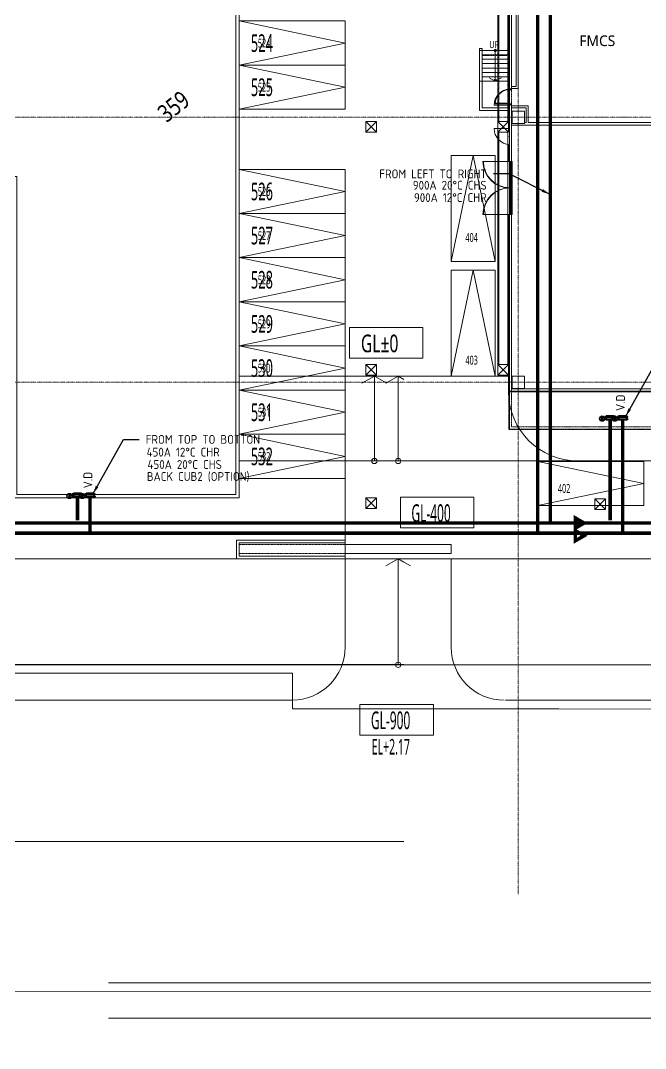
# Model space of a CAD drawing. Extents: x -212173 to 328152, y -560063 to 252500.
# Drawn here: x -31207 to 4176, y -37223 to 20968 of the extents above; entities that cross this region are included whole.
import ezdxf
from ezdxf.enums import TextEntityAlignment as Align

# ---------------------------------------------------------------- set-up
doc = ezdxf.new("R2010")
doc.units = 0
doc.header["$LTSCALE"] = 15
for name, pattern in [('H12PL1$0$CENTERK3', [0.2749, 0.25, -0.0083, 0.0083, -0.0083]), ('H12PL1$0$CENTERK4', [0.3582, 0.3333, -0.0083, 0.0083, -0.0083]), ('H12PL1$0$DOTK0', [0.005, 0.0025, -0.0025]), ('H12PL1$0$DOTK1', [0.01, 0.005, -0.005]), ('H12PL1$0$HIDDEN', [0.4, 0.3, -0.1]), ('H12PL1$0$JJP_三點線', [0.9, 0.3, -0.15, 0, -0.15, 0, -0.15, 0, -0.15]), ('H12PL1$0$JJP_虛線(退縮線、投影線、地下室範圍、非屬本工程、圖面分區)', [0.45, 0.3, -0.15])]:
    doc.linetypes.add(name, pattern=pattern)
for name, color, linetype in [('H12PL1$0$A-STRS', 252, 'Continuous'), ('H12PL1$0$A-TEXT', 252, 'Continuous'), ('H12PL1$0$A-WALL-EX', 252, 'Continuous'), ('H12PL1$0$A-WALL-IN', 252, 'Continuous'), ('H12PL1$0$A-ZONE', 252, 'Continuous'), ('H12PL1$0$Door', 252, 'Continuous'), ('H12PL1$0$L10_14_DOURO', 252, 'Continuous'), ('H12PL1$0$L10_14_HYOKI', 252, 'Continuous'), ('H12PL1$0$L10_14_LEVEL', 252, 'Continuous'), ('H12PL1$0$L10_14_PKG', 252, 'Continuous'), ('H12PL1$0$L10_14_PKG-NN', 252, 'Continuous'), ('H12PL1$0$L10_14_SHIKICHI', 252, 'Continuous'), ('H12PL1$0$L10_14_SIAGE1', 252, 'Continuous'), ('H12PL1$0$L10_14_SIAGE2', 252, 'Continuous'), ('H12PL1$0$L10_14_SIKICHI', 252, 'Continuous'), ('H12PL1$0$L10_14_SITE', 252, 'Continuous'), ('H12PL1$0$L10_14_SUGATA3', 252, 'Continuous'), ('H12PL1$0$L10_14_SUGATA4', 252, 'Continuous'), ('H12PL1$0$L10_14_SUGATAD', 252, 'Continuous'), ('H12PL1$0$L10_14_TATEGU1', 252, 'Continuous'), ('H12PL1$0$L10_14_TATEGU3', 252, 'Continuous'), ('H12PL1$0$S-COL', 252, 'Continuous'), ('H12PL1$0$S-GRID', 252, 'Continuous'), ('H12PL1$0$S-SLAB-SHOW', 252, 'Continuous'), ('H12PL1$0$Window', 252, 'Continuous'), ('H12PL1$0$全區配置圖_26_DOURO', 252, 'Continuous'), ('H12PL1$0$全區配置圖_26_PKG', 252, 'Continuous'), ('H12PL1$0$全區配置圖_26_PKG-NN', 252, 'Continuous'), ('H12PL1$0$全區配置圖_26_SIKICHI', 252, 'Continuous'), ('H12PL1$0$全區配置圖_26_SITE', 252, 'Continuous'), ('H12PL1$0$全區配置圖_26_SUGATA3', 252, 'Continuous'), ('H12PL1$0$全區配置圖_26_TATEYA', 252, 'Continuous'), ('H12PL1$0$全區配置圖_26_地籍圖底圖', 252, 'Continuous'), ('SITE$0$L-ROAD.Newcub', 252, 'Continuous'), ('XFM2P25-200K$0$$0$M-PIPE-TEXT', 3, 'Continuous'), ('XFM2P25-200K$0$$0$M-PIPE-TEXT-ARROR', 91, 'Continuous'), ('XFM2P25-200K$0$M-PIPE-CHWR13', 94, 'Continuous'), ('XFM2P25-200K$0$M-PIPE-CHWS12', 130, 'Continuous'), ('XFM2P25-200K$0$U-PCW-V', 2, 'Continuous')]:
    doc.layers.add(name, color=color, linetype=linetype)
doc.styles.add('H12PL1$0$Standard', font='', dxfattribs={"width": 0.8})
doc.styles.add('XFM2P25-200K$0$$0$aa-txt', font='isocp.shx', dxfattribs={"bigfont": 'chineset.shx'})
doc.styles.get('H12PL1$0$Standard').set_extended_font_data('Microsoft JhengHei')
doc.dimstyles.new('XFM2P25-200K$0$$0$adim-200', dxfattribs={"dimscale": 200, "dimtxt": 0.3, "dimasz": 2.5, "dimexe": 0.1, "dimexo": 0.5, "dimgap": 0.15, "dimtad": 0, "dimdec": 4, "dimzin": 3, "dimdsep": 46, "dimtxsty": 'XFM2P25-200K$0$$0$aa-txt', "dimcen": 2.5, "dimclrd": 256, "dimclre": 256, "dimclrt": 256, "dimadec": 0, "dimazin": 0, "dimtfac": 1, "dimtdec": 4, "dimtmove": 0, "dimatfit": 3, "dimfxl": 1, "dimtolj": 1, "dimtzin": 0, "dimarcsym": 0})

# ---------------------------------------------------------------- blocks, each defined once
blk = doc.blocks.new('XFM2P25-200K$0$BV-16-P')
at = {"layer": 'XFM2P25-200K$0$U-PCW-V'}
for p, q in [((-2.6, 54.1), (6.4, 45)), ((-2.6, 35.3), (6.4, 44.3)), ((-1.9, 54.8), (7, 45.8)), ((-1.9, 34.6), (7, 43.5)), ((3.8, 47.6), (3.8, 41.7)), ((4.8, 48), (17.7, 48)), ((4.8, 41.3), (17.7, 41.3)), ((16.6, 21.6), (6.4, 21.6)), ((21.7, 45.2), (9.1, 45.2)), ((21.7, 44.2), (9.1, 44.2)), ((10, 30.8), (10, 41.3)), ((10, 21.6), (10, 29.8)), ((12.9, 31.7), (12.9, 41.3)), ((12.9, 21.6), (12.9, 30.6)), ((17.7, 45.2), (17.7, 48)), ((17.7, 41.3), (17.7, 44.2)), ((16.6, -21.6), (6.4, -21.6)), ((10.1, -22.8), (10.1, -21.9)), ((12.4, -23.1), (10.5, -23.1)), ((10.8, -22.8), (10.8, -21.9)), ((12.1, -22.8), (12.1, -21.9)), ((12.8, -22.8), (12.8, -21.9))]:
    blk.add_line(p, q, dxfattribs=at)
for points in [[(2.7, -22.9), (0, -22.9), (0, 22.9), (2.7, 22.9)], [(6.4, -29.8), (2.7, -29.8), (2.7, 29.8), (6.4, 29.8), (6.4, -29.8)], [(16.6, -29.8), (20.2, -29.8), (20.2, 29.8), (16.6, 29.8), (16.6, -29.8)], [(20.2, -22.9), (22.9, -22.9), (22.9, 22.9), (20.2, 22.9)]]:
    blk.add_lwpolyline(points, dxfattribs=at)
for radius in [15, 14, 1.4, 0.849]:
    blk.add_circle((7.8, 44.7), radius, dxfattribs=at)
for centre, radius, start, end in [((9.8, -21.9), 0.342, 12.68038, 90), ((10.5, -21.9), 0.342, 12.68038, 167.31962), ((10.5, -22.7), 0.342, 192.68038, 347.31962), ((11.5, -22.6), 0.967, 46.39718, 133.60282), ((11.5, -22.1), 0.967, 226.39718, 313.60282), ((12.4, -21.9), 0.342, 12.68038, 167.31962), ((12.4, -22.7), 0.342, 192.68038, 347.31962), ((13.1, -21.9), 0.342, 90, 167.31962)]:
    blk.add_arc(centre, radius, start, end, dxfattribs=at)
blk = doc.blocks.new('SITE')
at = {"layer": 'SITE$0$L-ROAD.Newcub', "lineweight": 0, "flags": 128}
for points in [[(-32457.5, -33993.9), (182239.3, -34046.4), (270988, -34068.1), (285717.1, -37223.1), (324939.4, -37223.1), (324939.4, -15660.3), (321331.4, -10657.7), (317131.4, 11694.2), (317551.3, 96647.1), (317638.8, 114345.5), (318134.8, 214708.8, -0.0807377), (320044.2, 226100.6, -0.2326707), (328152, 234224.6), (328152, 252500), (-68683.2, 252500)], [(-51308.3, 230871.2, -0.0890899), (-31126.4, 234500), (-11573.3, 234505), (774.5, 234508.1), (256352.1, 234570.6), (267324.9, 234573.3), (272318.1, 234574.6, -0.0649477), (281039.9, 233438.3, -0.2311836), (287102.3, 228049.9, -0.094082), (291096.7, 206819.8), (290662.2, 114377.5), (292597.1, 114368.4), (292569.8, 96924.5), (292600, 3771.7, -0.0779964), (291236.3, -7494.2, -0.2284335), (282895.7, -15849.6, -0.0309655), (263350.9, -18066.2), (-720.4, -18001.7), (-15800, -17998), (-15800, -15985.3), (-40035.2, -15985.2, -0.0725486)]]:
    blk.add_lwpolyline(points, format="xyb", dxfattribs=at)
blk = doc.blocks.new('H12PL1')
at = {"layer": 'H12PL1$0$A-STRS', "lineweight": 0}
for p, q in [((-2200, 18785), (-2200, 17035)), ((-2050, 18785), (-2200, 18785)), ((-2050, 17035), (-2050, 18785)), ((-2050, 18785), (-2050, 17035)), ((-550, 18785), (-2050, 18785)), ((-550, 18785), (-2050, 18785)), ((-2050, 18785), (-2050, 18535)), ((-1300, 18785), (-1300, 18535)), ((-550, 17035), (-550, 18785)), ((-550, 18535), (-550, 18785)), ((-2050, 18535), (-550, 18535)), ((-550, 18535), (-2050, 18535)), ((-2050, 18535), (-2050, 18285)), ((-2050, 18285), (-550, 18285)), ((-550, 18285), (-2050, 18285)), ((-2050, 18285), (-2050, 18035)), ((-1300, 18535), (-1300, 17285)), ((-550, 18285), (-550, 18535)), ((-550, 18035), (-550, 18285)), ((-2050, 18035), (-550, 18035)), ((-550, 18035), (-2050, 18035)), ((-2050, 18035), (-2050, 17785)), ((-2050, 17785), (-550, 17785)), ((-550, 17785), (-2050, 17785)), ((-2050, 17785), (-2050, 17535)), ((-2050, 17535), (-550, 17535)), ((-550, 17535), (-2050, 17535)), ((-2050, 17535), (-2050, 17285)), ((-550, 17785), (-550, 18035)), ((-550, 17535), (-550, 17785)), ((-550, 17285), (-550, 17535)), ((-2200, 17035), (-2050, 17035)), ((-2050, 17285), (-550, 17285)), ((-550, 17285), (-2050, 17285)), ((-2050, 17285), (-2050, 17035)), ((-2050, 17035), (-550, 17035)), ((-2050, 17035), (-550, 17035)), ((-1375, 17135), (-1300, 17035)), ((-1300, 17285), (-1300, 17035)), ((-1300, 17035), (-1225, 17135)), ((-550, 17035), (-550, 17285))]:
    blk.add_line(p, q, dxfattribs=at)
at = {"layer": 'H12PL1$0$A-STRS', "linetype": 'H12PL1$0$JJP_虛線(退縮線、投影線、地下室範圍、非屬本工程、圖面分區)', "lineweight": 0}
blk.add_line((-2050, 18495.61), (-550, 18495.61), dxfattribs=at)
at = {"layer": 'H12PL1$0$A-STRS', "lineweight": 0, "flags": 128}
blk.add_lwpolyline([(-1325, 18785, 1), (-1275, 18785, 1)], format="xyb", close=True, dxfattribs=at)
at = {"layer": 'H12PL1$0$A-WALL-EX', "linetype": 'H12PL1$0$JJP_虛線(退縮線、投影線、地下室範圍、非屬本工程、圖面分區)', "lineweight": 0}
for p, q in [((-500, 82879.97), (-500, -2529.97)), ((-500, -2529.97), (-500, -2649.97)), ((-500, -2649.97), (-380, -2649.97)), ((-380, -2649.97), (17500, -2649.97))]:
    blk.add_line(p, q, dxfattribs=at)
at = {"layer": 'H12PL1$0$A-WALL-EX', "lineweight": 0}
for p, q in [((-500, 16610), (-380, 16610)), ((-500, 15710), (-380, 15710)), ((-500, 12500), (-500, 9500)), ((-380, 9500), (-380, 12500))]:
    blk.add_line(p, q, dxfattribs=at)
at = {"layer": 'H12PL1$0$A-WALL-EX', "linetype": 'H12PL1$0$JJP_虛線(退縮線、投影線、地下室範圍、非屬本工程、圖面分區)', "lineweight": 0, "flags": 128}
for points in [[(-500.03, 83000), (-500.03, -2650)], [(-380, -2529.97), (-380, 82879.97)], [(-530, -500), (-380, -500)], [(-530, -500), (-530, -2530)], [(-500, -500), (-380, -500)], [(-500, -500), (-500, -2650)], [(-380, -2530), (-380, -500)], [(-380, -2530), (-380, -500)], [(-530, -2680), (-530, -2530)], [(-530, -2680), (17500, -2680)], [(-500.03, -2650), (-500, -2650)], [(-500, -2650), (17500, -2650)], [(-500, -2650), (-380, -2650)], [(17500, -2529.97), (-380, -2529.97)], [(17500, -2530), (-380, -2530)], [(17500, -2530), (-380, -2530)], [(-380, -2650), (17500, -2650)]]:
    blk.add_lwpolyline(points, dxfattribs=at)
at = {"layer": 'H12PL1$0$A-WALL-EX', "lineweight": 0, "flags": 128}
for points in [[(-500, 30550), (-500, 16610)], [(-380, 16610), (-380, 30550)], [(-500, 15710), (-500, 12500)], [(-380, 12500), (-380, 15710)], [(-500, 9500), (-500, -500)], [(-380, -380), (-380, 9500)], [(-500, -500), (-380, -500)], [(12500, -380), (-380, -380)], [(-380, -500), (12500, -500)]]:
    blk.add_lwpolyline(points, dxfattribs=at)
at = {"layer": 'H12PL1$0$A-WALL-IN', "lineweight": 0, "flags": 128}
for points in [[(-125, 23961.5), (-125, 16737.5)], [(0, 16624.5), (0, 24074.5)], [(-125, 16737.5), (-380, 16737.5)], [(-380, 16624.5), (-380, 16737.5)], [(-380, 16624.5), (-125, 16624.5)], [(0, 16624.5), (-125, 16624.5)], [(437.5, 15645), (-380, 15645)], [(-380, 15532), (-380, 15645)], [(-380, 15532), (437.5, 15532)], [(550.5, 15645), (437.5, 15645)], [(437.5, 15532), (437.5, 14700)], [(550.5, 14700), (550.5, 15645)], [(-350, 14700), (-380.5, 14700)], [(-380.5, 14700), (-380.5, 14550)], [(-380.5, 14550), (16600, 14550)], [(437.5, 14700), (350, 14700)], [(8650, 14700), (550.5, 14700)]]:
    blk.add_lwpolyline(points, dxfattribs=at)
at = {"layer": 'H12PL1$0$Door', "lineweight": 0}
for p, q in [((-500, 16610), (-500, 16560)), ((-380, 16610), (-500, 16610)), ((-500, 16560), (-380, 16560)), ((-380, 16560), (-380, 16610)), ((-1300, 15760), (-1300, 15790)), ((-1300, 15790), (-500, 15790)), ((-500, 15760), (-1300, 15760)), ((-500, 15790), (-500, 15760)), ((-500, 15760), (-500, 15710)), ((-380, 15760), (-500, 15760)), ((-380, 15710), (-380, 15760)), ((-500, 15710), (-380, 15710)), ((-500, 12500), (-2000, 12500)), ((-500, 12500), (-385, 12500)), ((-500, 12500), (-385, 12500)), ((-385, 12500), (-380, 12500)), ((-500, 9500), (-2000, 9500)), ((-500, 9500), (-385, 9500)), ((-500, 9500), (-385, 9500)), ((-385, 9500), (-380, 9500))]:
    blk.add_line(p, q, dxfattribs=at)
for centre, radius, start, end in [((-500, 15760), 800, 90, 180), ((-500, 12500), 1500, 180, 270), ((-500, 9500), 1500, 90, 180)]:
    blk.add_arc(centre, radius, start, end, dxfattribs=at)
at = {"layer": 'H12PL1$0$L10_14_DOURO', "lineweight": 0}
for p, q in [((-12800.73, -17998.7), (-23200, -17996.16)), ((263350.86, -18066.2), (-720.36, -18001.66)), ((10639.33, -34004.43), (-23200, -33996.16))]:
    blk.add_line(p, q, dxfattribs=at)
for centre, start, end in [((-12800, -14998.7), 269.9859957, 0), ((-800, -15002.71), 180, 270)]:
    blk.add_arc(centre, 3000, start, end, dxfattribs=at)
at = {"layer": 'H12PL1$0$L10_14_HYOKI', "lineweight": 0, "flags": 128}
blk.add_lwpolyline([(-1300, 18785), (-1300, 17035), (-950, 17235), (-1300, 17035), (-1650, 17235)], dxfattribs=at)
at = {"layer": 'H12PL1$0$L10_14_HYOKI', "lineweight": 0}
blk.add_circle((-1300, 18785), 75, dxfattribs=at)
at = {"layer": 'H12PL1$0$L10_14_LEVEL', "lineweight": 0, "flags": 128}
for points in [[(-9559.58, 3099.56), (-5397.41, 3099.56), (-5397.41, 1363.78), (-9559.58, 1363.78)], [(-6674.71, -6507.17), (-2512.53, -6507.17), (-2512.53, -8242.94), (-6674.71, -8242.94)], [(-8964.89, -18238.17), (-4802.72, -18238.17), (-4802.72, -19973.94), (-8964.89, -19973.94)]]:
    blk.add_lwpolyline(points, close=True, dxfattribs=at)
at = {"layer": 'H12PL1$0$L10_14_PKG', "lineweight": 0, "flags": 128}
for points in [[(-15800, 17950.01), (-9800, 19200.01), (-15800, 20450.01)], [(-15800, 15450.01), (-9800, 16700.01), (-15800, 17950.01)], [(-1300, 6840), (-2550, 12840), (-3800, 6840)], [(-15800, 9550), (-9800, 10800), (-15800, 12050)], [(-15800, 7050), (-9800, 8300), (-15800, 9550)], [(-15800, 4550), (-9800, 5800), (-15800, 7050)], [(-1300, 340), (-2550, 6340), (-3800, 340)], [(-15800, 2050), (-9800, 3300), (-15800, 4550)], [(-15800, -450), (-9800, 800), (-15800, 2050)], [(-15800, -2950), (-9800, -1700), (-15800, -450)], [(-15800, -5450), (-9800, -4200), (-15800, -2950)], [(1112.5, -6985), (7112.5, -5735), (1112.5, -4485)]]:
    blk.add_lwpolyline(points, dxfattribs=at)
for points in [[(-15800, 17950.01), (-9800, 17950.01), (-9800, 20450.01), (-15800, 20450.01)], [(-15800, 15450.01), (-9800, 15450.01), (-9800, 17950.01), (-15800, 17950.01)], [(-1300, 6840), (-1300, 12840), (-3800, 12840), (-3800, 6840)], [(-15800, 9550), (-9800, 9550), (-9800, 12050), (-15800, 12050)], [(-15800, 7050), (-9800, 7050), (-9800, 9550), (-15800, 9550)], [(-15800, 4550), (-9800, 4550), (-9800, 7050), (-15800, 7050)], [(-1300, 340), (-1300, 6340), (-3800, 6340), (-3800, 340)], [(-15800, 2050), (-9800, 2050), (-9800, 4550), (-15800, 4550)], [(-15800, -450), (-9800, -450), (-9800, 2050), (-15800, 2050)], [(-15800, -2950), (-9800, -2950), (-9800, -450), (-15800, -450)], [(-15800, -5450), (-9800, -5450), (-9800, -2950), (-15800, -2950)], [(1112.5, -6985), (7112.5, -6985), (7112.5, -4485), (1112.5, -4485)]]:
    blk.add_lwpolyline(points, close=True, dxfattribs=at)
at = {"layer": 'H12PL1$0$L10_14_SIAGE1', "lineweight": 0, "flags": 128}
blk.add_lwpolyline([(-450.4, -501.7), (-501.2, -501.7), (-501.2, -450.9)], dxfattribs=at)
at = {"layer": 'H12PL1$0$L10_14_SIAGE2', "lineweight": 0, "flags": 128}
for points in [[(-500, 20436), (-500, 20460.8)], [(-500, 20386.4), (-500, 20411.2)], [(-500, 20336.8), (-500, 20361.6)], [(-500, 20287.2), (-500, 20312)], [(-500, 20237.6), (-500, 20262.4)], [(-500, 20188), (-500, 20212.8)], [(-500, 20138.4), (-500, 20163.2)], [(-500, 20088.8), (-500, 20113.6)], [(-500, 20039.2), (-500, 20064)], [(-500, 19989.6), (-500, 20014.4)], [(-500, 19940), (-500, 19964.8)], [(-500, 19890.4), (-500, 19915.2)], [(-500, 19840.8), (-500, 19865.6)], [(-500, 19791.2), (-500, 19816)], [(-500, 19741.6), (-500, 19766.4)], [(-500, 19692), (-500, 19716.8)], [(-500, 19642.4), (-500, 19667.2)], [(-500, 19592.8), (-500, 19617.6)], [(-500, 19543.2), (-500, 19568)], [(-500, 19493.6), (-500, 19518.4)], [(-500, 19444), (-500, 19468.8)], [(-500, 19394.4), (-500, 19419.2)], [(-500, 19344.8), (-500, 19369.6)], [(-500, 19295.2), (-500, 19320)], [(-500, 19245.6), (-500, 19270.4)], [(-500, 19196), (-500, 19220.8)], [(-500, 19146.4), (-500, 19171.2)], [(-500, 19096.8), (-500, 19121.6)], [(-500, 19047.2), (-500, 19072)], [(-500, 18997.6), (-500, 19022.4)], [(-500, 18948), (-500, 18972.8)], [(-500, 18898.4), (-500, 18923.2)], [(-500, 18848.8), (-500, 18873.6)], [(-500, 18799.2), (-500, 18824)], [(-500, 18749.6), (-500, 18774.4)], [(-500, 18700), (-500, 18724.8)], [(-500, 18650.4), (-500, 18675.2)], [(-500, 18600.8), (-500, 18625.6)], [(-500, 18551.2), (-500, 18576)], [(-500, 18501.6), (-500, 18526.4)], [(-500, 18452), (-500, 18476.8)], [(-500, 18402.4), (-500, 18427.2)], [(-500, 18352.8), (-500, 18377.6)], [(-500, 18303.2), (-500, 18328)], [(-500, 18253.6), (-500, 18278.4)], [(-500, 18204), (-500, 18228.8)], [(-500, 18154.4), (-500, 18179.2)], [(-500, 18104.8), (-500, 18129.6)], [(-500, 18055.2), (-500, 18080)], [(-500, 18005.6), (-500, 18030.4)], [(-500, 17956), (-500, 17980.8)], [(-500, 17906.4), (-500, 17931.2)], [(-500, 17856.8), (-500, 17881.6)], [(-500, 17807.2), (-500, 17832)], [(-500, 17757.6), (-500, 17782.4)], [(-500, 17708), (-500, 17732.8)], [(-500, 17658.4), (-500, 17683.2)], [(-500, 17608.8), (-500, 17633.6)], [(-500, 17559.2), (-500, 17584)], [(-500, 17509.6), (-500, 17534.4)], [(-500, 17460), (-500, 17484.8)], [(-500, 17410.4), (-500, 17435.2)], [(-500, 17360.8), (-500, 17385.6)], [(-500, 17311.2), (-500, 17336)], [(-500, 17261.6), (-500, 17286.4)], [(-500, 17212), (-500, 17236.8)], [(-500, 17162.4), (-500, 17187.2)], [(-500, 17112.8), (-500, 17137.6)], [(-500, 17063.2), (-500, 17088)], [(-500, 17013.6), (-500, 17038.4)], [(-500, 16964), (-500, 16988.8)], [(-500, 16914.4), (-500, 16939.2)], [(-500, 16864.8), (-500, 16889.6)], [(-500, 16815.2), (-500, 16840)], [(-500, 16765.6), (-500, 16790.4)], [(-500, 16716), (-500, 16740.8)], [(-500, 16666.4), (-500, 16691.2)], [(-500, 15575.2), (-500, 15600)], [(-500, 15525.6), (-500, 15550.4)], [(-500, 15476), (-500, 15500.8)], [(-500, 15426.4), (-500, 15451.2)], [(-500, 15376.8), (-500, 15401.6)], [(-500, 15327.2), (-500, 15352)], [(-500, 15277.6), (-500, 15302.4)], [(-500, 15228), (-500, 15252.8)], [(-500, 15178.4), (-500, 15203.2)], [(-500, 15128.8), (-500, 15153.6)], [(-500, 15079.2), (-500, 15104)], [(-500, 15029.6), (-500, 15054.4)], [(-500, 14980), (-500, 15004.8)], [(-500, 14930.4), (-500, 14955.2)], [(-500, 14880.8), (-500, 14905.6)], [(-500, 14831.2), (-500, 14856)], [(-500, 14781.6), (-500, 14806.4)], [(-500, 14732), (-500, 14756.8)], [(-500, 14682.4), (-500, 14707.2)], [(-500, 14632.8), (-500, 14657.6)], [(-500, 14583.2), (-500, 14608)], [(-500, 14533.6), (-500, 14558.4)], [(-500, 14484), (-500, 14508.8)], [(-500, 14434.4), (-500, 14459.2)], [(-500, 13343.2), (-500, 13368)], [(-500, 13293.6), (-500, 13318.4)], [(-500, 13244), (-500, 13268.8)], [(-500, 13194.4), (-500, 13219.2)], [(-500, 13144.8), (-500, 13169.6)], [(-500, 13095.2), (-500, 13120)], [(-500, 13045.6), (-500, 13070.4)], [(-500, 12996), (-500, 13020.8)], [(-500, 12946.4), (-500, 12971.2)], [(-500, 12896.8), (-500, 12921.6)], [(-500, 12847.2), (-500, 12872)], [(-500, 12797.6), (-500, 12822.4)], [(-500, 12748), (-500, 12772.8)], [(-500, 12698.4), (-500, 12723.2)], [(-500, 12648.8), (-500, 12673.6)], [(-500, 12599.2), (-500, 12624)], [(-500, 12549.6), (-500, 12574.4)], [(-500, 9395.4), (-500, 9420.2)], [(-500, 9345.8), (-500, 9370.6)], [(-500, 9296.2), (-500, 9321)], [(-500, 9246.6), (-500, 9271.4)], [(-500, 9197), (-500, 9221.8)], [(-500, 9147.4), (-500, 9172.2)], [(-500, 9097.8), (-500, 9122.6)], [(-500, 9048.2), (-500, 9073)], [(-500, 8998.6), (-500, 9023.4)], [(-500, 8949), (-500, 8973.8)], [(-500, 8899.4), (-500, 8924.2)], [(-500, 8849.8), (-500, 8874.6)], [(-500, 8800.2), (-500, 8825)], [(-500, 8750.6), (-500, 8775.4)], [(-500, 8701), (-500, 8725.8)], [(-500, 8651.4), (-500, 8676.2)], [(-500, 8601.8), (-500, 8626.6)], [(-500, 8552.2), (-500, 8577)], [(-500, 8502.6), (-500, 8527.4)], [(-500, 8453), (-500, 8477.8)], [(-500, 8403.4), (-500, 8428.2)], [(-500, 8353.8), (-500, 8378.6)], [(-500, 8304.2), (-500, 8329)], [(-500, 8254.6), (-500, 8279.4)], [(-500, 8205), (-500, 8229.8)], [(-500, 8155.4), (-500, 8180.2)], [(-500, 8105.8), (-500, 8130.6)], [(-500, 8056.2), (-500, 8081)], [(-500, 8006.6), (-500, 8031.4)], [(-500, 7957), (-500, 7981.8)], [(-500, 7907.4), (-500, 7932.2)], [(-500, 7857.8), (-500, 7882.6)], [(-500, 7808.2), (-500, 7833)], [(-500, 7758.6), (-500, 7783.4)], [(-500, 7709), (-500, 7733.8)], [(-500, 7659.4), (-500, 7684.2)], [(-500, 7609.8), (-500, 7634.6)], [(-500, 7560.2), (-500, 7585)], [(-500, 7510.6), (-500, 7535.4)], [(-500, 7461), (-500, 7485.8)], [(-500, 7411.4), (-500, 7436.2)], [(-500, 7361.8), (-500, 7386.6)], [(-500, 7312.2), (-500, 7337)], [(-500, 7262.6), (-500, 7287.4)], [(-500, 7213), (-500, 7237.8)], [(-500, 7163.4), (-500, 7188.2)], [(-500, 7113.8), (-500, 7138.6)], [(-500, 7064.2), (-500, 7089)], [(-500, 7014.6), (-500, 7039.4)], [(-500, 6965), (-500, 6989.8)], [(-500, 6915.4), (-500, 6940.2)], [(-500, 6865.8), (-500, 6890.6)], [(-500, 6816.2), (-500, 6841)], [(-500, 6766.6), (-500, 6791.4)], [(-500, 6717), (-500, 6741.8)], [(-500, 6667.4), (-500, 6692.2)], [(-500, 6617.8), (-500, 6642.6)], [(-500, 6568.2), (-500, 6593)], [(-500, 6518.6), (-500, 6543.4)], [(-500, 6469), (-500, 6493.8)], [(-500, 6419.4), (-500, 6444.2)], [(-500, 6369.8), (-500, 6394.6)], [(-500, 6320.2), (-500, 6345)], [(-500, 6270.6), (-500, 6295.4)], [(-500, 6221), (-500, 6245.8)], [(-500, 6171.4), (-500, 6196.2)], [(-500, 6121.8), (-500, 6146.6)], [(-500, 6072.2), (-500, 6097)], [(-500, 6022.6), (-500, 6047.4)], [(-500, 5973), (-500, 5997.8)], [(-500, 5923.4), (-500, 5948.2)], [(-500, 5873.8), (-500, 5898.6)], [(-500, 5824.2), (-500, 5849)], [(-500, 5774.6), (-500, 5799.4)], [(-500, 5725), (-500, 5749.8)], [(-500, 5675.4), (-500, 5700.2)], [(-500, 5625.8), (-500, 5650.6)], [(-500, 5576.2), (-500, 5601)], [(-500, 5526.6), (-500, 5551.4)], [(-500, 5477), (-500, 5501.8)], [(-500, 5427.4), (-500, 5452.2)], [(-500, 5377.8), (-500, 5402.6)], [(-500, 5328.2), (-500, 5353)], [(-500, 5278.6), (-500, 5303.4)], [(-500, 5229), (-500, 5253.8)], [(-500, 5179.4), (-500, 5204.2)], [(-500, 5129.8), (-500, 5154.6)], [(-500, 5080.2), (-500, 5105)], [(-500, 5030.6), (-500, 5055.4)], [(-500, 4981), (-500, 5005.8)], [(-500, 4931.4), (-500, 4956.2)], [(-500, 4881.8), (-500, 4906.6)], [(-500, 4832.2), (-500, 4857)], [(-500, 4782.6), (-500, 4807.4)], [(-500, 4733), (-500, 4757.8)], [(-500, 4683.4), (-500, 4708.2)], [(-500, 4633.8), (-500, 4658.6)], [(-500, 4584.2), (-500, 4609)], [(-500, 4534.6), (-500, 4559.4)], [(-500, 4485), (-500, 4509.8)], [(-500, 4435.4), (-500, 4460.2)], [(-500, 4385.8), (-500, 4410.6)], [(-500, 4336.2), (-500, 4361)], [(-500, 4286.6), (-500, 4311.4)], [(-500, 4237), (-500, 4261.8)], [(-500, 4187.4), (-500, 4212.2)], [(-500, 4137.8), (-500, 4162.6)], [(-500, 4088.2), (-500, 4113)], [(-500, 4038.6), (-500, 4063.4)], [(-500, 3989), (-500, 4013.8)], [(-500, 3939.4), (-500, 3964.2)], [(-500, 3889.8), (-500, 3914.6)], [(-500, 3840.2), (-500, 3865)], [(-500, 3790.6), (-500, 3815.4)], [(-500, 3741), (-500, 3765.8)], [(-500, 3691.4), (-500, 3716.2)], [(-500, 3641.8), (-500, 3666.6)], [(-500, 3592.2), (-500, 3617)], [(-500, 3542.6), (-500, 3567.4)], [(-500, 3493), (-500, 3517.8)], [(-500, 3443.4), (-500, 3468.2)], [(-500, 3393.8), (-500, 3418.6)], [(-500, 3344.2), (-500, 3369)], [(-500, 3294.6), (-500, 3319.4)], [(-500, 3245), (-500, 3269.8)], [(-500, 3195.4), (-500, 3220.2)], [(-500, 3145.8), (-500, 3170.6)], [(-500, 3096.2), (-500, 3121)], [(-500, 3046.6), (-500, 3071.4)], [(-500, 2997), (-500, 3021.8)], [(-500, 2947.4), (-500, 2972.2)], [(-500, 2897.8), (-500, 2922.6)], [(-500, 2848.2), (-500, 2873)], [(-500, 2798.6), (-500, 2823.4)], [(-500, 2749), (-500, 2773.8)], [(-500, 2699.4), (-500, 2724.2)], [(-500, 2649.8), (-500, 2674.6)], [(-500, 2600.2), (-500, 2625)], [(-500, 2550.6), (-500, 2575.4)], [(-500, 2501), (-500, 2525.8)], [(-500, 2451.4), (-500, 2476.2)], [(-500, 2401.8), (-500, 2426.6)], [(-500, 2352.2), (-500, 2377)], [(-500, 2302.6), (-500, 2327.4)], [(-500, 2253), (-500, 2277.8)], [(-500, 2203.4), (-500, 2228.2)], [(-500, 2153.8), (-500, 2178.6)], [(-500, 2104.2), (-500, 2129)], [(-500, 2054.6), (-500, 2079.4)], [(-500, 2005), (-500, 2029.8)], [(-500, 1955.4), (-500, 1980.2)], [(-500, 1905.8), (-500, 1930.6)], [(-500, 1856.2), (-500, 1881)], [(-500, 1806.6), (-500, 1831.4)], [(-500, 1757), (-500, 1781.8)], [(-500, 1707.4), (-500, 1732.2)], [(-500, 1657.8), (-500, 1682.6)], [(-500, 1608.2), (-500, 1633)], [(-500, 1558.6), (-500, 1583.4)], [(-500, 1509), (-500, 1533.8)], [(-500, 1459.4), (-500, 1484.2)], [(-500, 1409.8), (-500, 1434.6)], [(-500, 1360.2), (-500, 1385)], [(-500, 1310.6), (-500, 1335.4)], [(-500, 1261), (-500, 1285.8)], [(-500, 1211.4), (-500, 1236.2)], [(-500, 1161.8), (-500, 1186.6)], [(-500, 1112.2), (-500, 1137)], [(-500, 1062.6), (-500, 1087.4)], [(-500, 1013), (-500, 1037.8)], [(-500, 963.4), (-500, 988.2)], [(-500, 913.8), (-500, 938.6)], [(-500, 864.2), (-500, 889)], [(-500, 814.6), (-500, 839.4)], [(-500, 765), (-500, 789.8)], [(-500, 715.4), (-500, 740.2)], [(-500, 665.8), (-500, 690.6)], [(-500, 616.2), (-500, 641)], [(-500, 566.6), (-500, 591.4)], [(-500, 517), (-500, 541.8)], [(-500, 467.4), (-500, 492.2)], [(-500, 417.8), (-500, 442.6)], [(-500, 368.2), (-500, 393)], [(-500, 318.6), (-500, 343.4)], [(-500, 269), (-500, 293.8)], [(-500, 219.4), (-500, 244.2)], [(-500, 169.8), (-500, 194.6)], [(-500, 120.2), (-500, 145)], [(-500, 70.6), (-500, 95.4)], [(-500, 21), (-500, 45.8)], [(-500, -28.6), (-500, -3.8)], [(-500, -78.2), (-500, -53.4)], [(-500, -127.8), (-500, -103)], [(-500, -177.4), (-500, -152.6)], [(-500, -227), (-500, -202.2)], [(-500, -276.6), (-500, -251.8)], [(-500, -326.2), (-500, -301.4)], [(-500, -375.8), (-500, -351)], [(-500, -425.4), (-500, -400.6)], [(-500, -475), (-500, -450.2)], [(-450.4, -500), (-475.2, -500)], [(-400.8, -500), (-425.6, -500)], [(-351.2, -500), (-376, -500)], [(-301.6, -500), (-326.4, -500)], [(-252, -500), (-276.8, -500)], [(-202.4, -500), (-227.2, -500)], [(-152.8, -500), (-177.6, -500)], [(-103.2, -500), (-128, -500)], [(-53.6, -500), (-78.4, -500)], [(-4, -500), (-28.8, -500)], [(45.6, -500), (20.8, -500)], [(95.2, -500), (70.4, -500)], [(144.8, -500), (120, -500)], [(194.4, -500), (169.6, -500)], [(244, -500), (219.2, -500)], [(293.6, -500), (268.8, -500)], [(343.2, -500), (318.4, -500)], [(392.8, -500), (368, -500)], [(442.4, -500), (417.6, -500)], [(492, -500), (467.2, -500)], [(541.6, -500), (516.8, -500)], [(591.2, -500), (566.4, -500)], [(640.8, -500), (616, -500)], [(690.4, -500), (665.6, -500)], [(740, -500), (715.2, -500)], [(789.6, -500), (764.8, -500)], [(839.2, -500), (814.4, -500)], [(888.8, -500), (864, -500)], [(938.4, -500), (913.6, -500)], [(988, -500), (963.2, -500)], [(1037.6, -500), (1012.8, -500)], [(1087.2, -500), (1062.4, -500)], [(1136.8, -500), (1112, -500)], [(1186.4, -500), (1161.6, -500)], [(1236, -500), (1211.2, -500)], [(1285.6, -500), (1260.8, -500)], [(1335.2, -500), (1310.4, -500)], [(1384.8, -500), (1360, -500)], [(1434.4, -500), (1409.6, -500)], [(1484, -500), (1459.2, -500)], [(1533.6, -500), (1508.8, -500)], [(1583.2, -500), (1558.4, -500)], [(1632.8, -500), (1608, -500)], [(1682.4, -500), (1657.6, -500)], [(1732, -500), (1707.2, -500)], [(1781.6, -500), (1756.8, -500)], [(1831.2, -500), (1806.4, -500)], [(1880.8, -500), (1856, -500)], [(1930.4, -500), (1905.6, -500)], [(1980, -500), (1955.2, -500)], [(2029.6, -500), (2004.8, -500)], [(2079.2, -500), (2054.4, -500)], [(2128.8, -500), (2104, -500)], [(2178.4, -500), (2153.6, -500)], [(2228, -500), (2203.2, -500)], [(2277.6, -500), (2252.8, -500)], [(2327.2, -500), (2302.4, -500)], [(2376.8, -500), (2352, -500)], [(2426.4, -500), (2401.6, -500)], [(2476, -500), (2451.2, -500)], [(2525.6, -500), (2500.8, -500)], [(2575.2, -500), (2550.4, -500)], [(2624.8, -500), (2600, -500)], [(2674.4, -500), (2649.6, -500)], [(2724, -500), (2699.2, -500)], [(2773.6, -500), (2748.8, -500)], [(2823.2, -500), (2798.4, -500)], [(2872.8, -500), (2848, -500)], [(2922.4, -500), (2897.6, -500)], [(2972, -500), (2947.2, -500)], [(3021.6, -500), (2996.8, -500)], [(3071.2, -500), (3046.4, -500)], [(3120.8, -500), (3096, -500)], [(3170.4, -500), (3145.6, -500)], [(3220, -500), (3195.2, -500)], [(3269.6, -500), (3244.8, -500)], [(3319.2, -500), (3294.4, -500)], [(3368.8, -500), (3344, -500)], [(3418.4, -500), (3393.6, -500)], [(3468, -500), (3443.2, -500)], [(3517.6, -500), (3492.8, -500)], [(3567.2, -500), (3542.4, -500)], [(3616.8, -500), (3592, -500)], [(3666.4, -500), (3641.6, -500)], [(3716, -500), (3691.2, -500)], [(3765.6, -500), (3740.8, -500)], [(3815.2, -500), (3790.4, -500)], [(3864.8, -500), (3840, -500)], [(3914.4, -500), (3889.6, -500)], [(3964, -500), (3939.2, -500)], [(4013.6, -500), (3988.8, -500)], [(4063.2, -500), (4038.4, -500)], [(4112.8, -500), (4088, -500)], [(4162.4, -500), (4137.6, -500)], [(4212, -500), (4187.2, -500)], [(4261.6, -500), (4236.8, -500)], [(4311.2, -500), (4286.4, -500)], [(4360.8, -500), (4336, -500)], [(4410.4, -500), (4385.6, -500)], [(4460, -500), (4435.2, -500)], [(4509.6, -500), (4484.8, -500)], [(4559.2, -500), (4534.4, -500)], [(4608.8, -500), (4584, -500)], [(4658.4, -500), (4633.6, -500)], [(4708, -500), (4683.2, -500)], [(4757.6, -500), (4732.8, -500)], [(4807.2, -500), (4782.4, -500)], [(4856.8, -500), (4832, -500)], [(4906.4, -500), (4881.6, -500)], [(4956, -500), (4931.2, -500)], [(5005.6, -500), (4980.8, -500)], [(5055.2, -500), (5030.4, -500)], [(5104.8, -500), (5080, -500)], [(5154.4, -500), (5129.6, -500)], [(5204, -500), (5179.2, -500)], [(5253.6, -500), (5228.8, -500)], [(5303.2, -500), (5278.4, -500)], [(5352.8, -500), (5328, -500)], [(5402.4, -500), (5377.6, -500)], [(5452, -500), (5427.2, -500)], [(5501.6, -500), (5476.8, -500)], [(5551.2, -500), (5526.4, -500)], [(5600.8, -500), (5576, -500)], [(5650.4, -500), (5625.6, -500)], [(5700, -500), (5675.2, -500)], [(5749.6, -500), (5724.8, -500)], [(5799.2, -500), (5774.4, -500)], [(5848.8, -500), (5824, -500)], [(5898.4, -500), (5873.6, -500)], [(5948, -500), (5923.2, -500)], [(5997.6, -500), (5972.8, -500)], [(6047.2, -500), (6022.4, -500)], [(6096.8, -500), (6072, -500)], [(6146.4, -500), (6121.6, -500)], [(6196, -500), (6171.2, -500)], [(6245.6, -500), (6220.8, -500)], [(6295.2, -500), (6270.4, -500)], [(6344.8, -500), (6320, -500)], [(6394.4, -500), (6369.6, -500)], [(6444, -500), (6419.2, -500)], [(6493.6, -500), (6468.8, -500)], [(6543.2, -500), (6518.4, -500)], [(6592.8, -500), (6568, -500)], [(6642.4, -500), (6617.6, -500)], [(6692, -500), (6667.2, -500)], [(6741.6, -500), (6716.8, -500)], [(6791.2, -500), (6766.4, -500)], [(6840.8, -500), (6816, -500)], [(6890.4, -500), (6865.6, -500)], [(6940, -500), (6915.2, -500)], [(6989.6, -500), (6964.8, -500)], [(7039.2, -500), (7014.4, -500)], [(7088.8, -500), (7064, -500)], [(7138.4, -500), (7113.6, -500)], [(7188, -500), (7163.2, -500)]]:
    blk.add_lwpolyline(points, dxfattribs=at)
at = {"layer": 'H12PL1$0$L10_14_SIKICHI', "linetype": 'H12PL1$0$CENTERK4', "lineweight": 0}
for p, q in [((263352.82, -10066.2), (-23200, -9996.16)), ((263351.35, -16066.2), (-23200, -15996.16)), ((263351.35, -16066.2), (-14000, -15998.41)), ((10638.84, -36004.43), (-23200, -35996.16))]:
    blk.add_line(p, q, dxfattribs=at)
at = {"layer": 'H12PL1$0$L10_14_SITE', "lineweight": 0}
for p, q in [((-9800, 340), (-9800, 2050)), ((-15800, 340), (-500, 340)), ((-15800, -4460), (-500, -4460)), ((-9800, -14998.7), (-9800, -4460)), ((-500, -4460), (19198.58, -4460)), ((-15950, -8944.44), (-15950, -9999.44)), ((-15950, -8944.44), (-15950, -9999.44)), ((-9800, -8944.44), (-15950, -8944.44)), ((-15800, -9094.44), (-15800, -9849.44)), ((-9800, -9094.44), (-15800, -9094.44)), ((-9800, -9094.44), (-10764.94, -9094.44)), ((-9801.57, -9694.44), (-9801.57, -9194.44)), ((-9800, -8944.44), (-9800, -9094.44)), ((-9800, -9849.44), (-15800, -9849.44)), ((-9800, -9999.44), (-9800, -9849.44)), ((-9800, -9999.44), (-15950, -9999.44)), ((-3800, -10001.98), (-3800, -15002.71)), ((-3800, -10001.98), (-3800, -15002.71))]:
    blk.add_line(p, q, dxfattribs=at)
at = {"layer": 'H12PL1$0$L10_14_SITE', "linetype": 'H12PL1$0$DOTK1', "lineweight": 0}
for p, q in [((-9801.57, -9194.44), (-15800, -9194.44)), ((-9801.57, -9694.44), (-15800, -9694.44))]:
    blk.add_line(p, q, dxfattribs=at)
at = {"layer": 'H12PL1$0$L10_14_SITE', "lineweight": 0, "flags": 128}
for points in [[(-8150, -4460), (-8150, 340), (-7450, -60), (-8150, 340), (-8850, -60)], [(-6800.43, -16000.15), (-6800.04, -10000.15), (-6100.04, -10400.15), (-6800.04, -10000.15), (-7500.04, -10400.15)]]:
    blk.add_lwpolyline(points, dxfattribs=at)
blk.add_lwpolyline([(-3800, -9694.44), (-9801.57, -9694.44), (-9801.57, -9194.44), (-3800, -9194.44)], close=True, dxfattribs=at)
at = {"layer": 'H12PL1$0$L10_14_SITE', "lineweight": 0}
for centre in [(-8150, -4460), (-6800.43, -16000.15)]:
    blk.add_circle(centre, 150, dxfattribs=at)
blk.add_arc((3360, -550), 3910, 180, 270, dxfattribs=at)
at = {"layer": 'H12PL1$0$L10_14_SUGATA3', "lineweight": 0}
for p, q in [((-1150, 18785), (-1150, 53800)), ((-1100, 18785), (-1100, 53800)), ((-600, 18785), (-600, 53800)), ((-2200, 15385), (-2200, 18885)), ((-2050, 18885), (-2200, 18885)), ((-2050, 15535), (-2050, 18885)), ((-550, 18785), (-2050, 18785)), ((-550, 18535), (-2050, 18535)), ((-550, 18285), (-2050, 18285)), ((-550, 18035), (-2050, 18035)), ((-550, 17785), (-2050, 17785)), ((-550, 17535), (-2050, 17535)), ((-550, 17285), (-2050, 17285)), ((-550, 17035), (-2050, 17035)), ((-550, 15385), (-2200, 15385)), ((-550, 15535), (-2050, 15535)), ((-1150, 1000), (-1150, 15385)), ((-1100, 14750), (-1100, 15385)), ((-600, 14750), (-600, 15385)), ((-8625.35, 14750), (-8025.35, 14150)), ((-8625.35, 14150), (-8025.35, 14750)), ((-1150, 14750), (-550, 14150)), ((-1150, 14150), (-550, 14750)), ((-1100, 1000), (-1100, 14150)), ((-600, 1000), (-600, 14150)), ((-8625, 400), (-8025, 1000)), ((-8625, 1000), (-8025, 400)), ((-1150, 1000), (-550, 400)), ((-1150, 400), (-550, 1000)), ((-8625, -6550), (-8025, -7150)), ((-8625, -7150), (-8025, -6550)), ((4342.78, -6600), (4942.78, -7200)), ((4342.78, -7200), (4942.78, -6600))]:
    blk.add_line(p, q, dxfattribs=at)
at = {"layer": 'H12PL1$0$L10_14_SUGATA3', "lineweight": 0, "flags": 128}
for points in [[(-8625.35, 14150), (-8025.35, 14150), (-8025.35, 14750), (-8625.35, 14750)], [(-1150, 14150), (-550, 14150), (-550, 14750), (-1150, 14750)], [(-8625, 400), (-8025, 400), (-8025, 1000), (-8625, 1000)], [(-1150, 400), (-550, 400), (-550, 1000), (-1150, 1000)], [(-8625, -7150), (-8025, -7150), (-8025, -6550), (-8625, -6550)], [(4342.78, -7200), (4942.78, -7200), (4942.78, -6600), (4342.78, -6600)]]:
    blk.add_lwpolyline(points, close=True, dxfattribs=at)
at = {"layer": 'H12PL1$0$L10_14_SUGATA4', "lineweight": 0}
for p, q in [((-550, 20940), (-550, 16640)), ((-510, 16640), (-550, 16640)), ((-510, 15630), (-550, 15630)), ((-550, 15630), (-550, 14465)), ((-510, 14415), (-550, 14415)), ((-510, 13405), (-550, 13405)), ((-550, 13405), (-550, 12555)), ((-510, 12555), (-550, 12555)), ((-550, 9445), (-550, -550)), ((-500, 9445), (-550, 9445)), ((-550, -550), (17450, -550))]:
    blk.add_line(p, q, dxfattribs=at)
at = {"layer": 'H12PL1$0$L10_14_SUGATAD', "linetype": 'H12PL1$0$DOTK1', "lineweight": 0}
for p, q in [((-1150, 15385), (-1150, 18785)), ((-1100, 18785), (-1100, 15385)), ((-600, 15385), (-600, 18785)), ((-500, -501.7), (-500, -2650)), ((17450, -2650), (-500, -2650))]:
    blk.add_line(p, q, dxfattribs=at)
at = {"layer": 'H12PL1$0$L10_14_SUGATAD', "linetype": 'H12PL1$0$DOTK0', "lineweight": 0}
blk.add_line((500, -500), (1700, -500), dxfattribs=at)
at = {"layer": 'H12PL1$0$L10_14_TATEGU1', "lineweight": 0, "flags": 128}
for points in [[(-500, 16615), (-510, 16615), (-510, 16640), (-500, 16640)], [(-500, 15655), (-510, 15655), (-510, 15630), (-500, 15630)], [(-500, 14390), (-510, 14390), (-510, 14415), (-500, 14415)], [(-500, 13430), (-510, 13430), (-510, 13405), (-500, 13405)], [(-500, 12530), (-510, 12530), (-510, 12555), (-500, 12555)], [(-500, 9470), (-510, 9470), (-510, 9445), (-500, 9445)]]:
    blk.add_lwpolyline(points, dxfattribs=at)
at = {"layer": 'H12PL1$0$L10_14_TATEGU3', "lineweight": 0}
for p, q in [((-537, 16135), (-500, 16135)), ((-500, 15685), (-1372, 15685)), ((-500, 14360), (-1372, 14360)), ((-537, 13910), (-500, 13910)), ((-500, 12500), (-1972, 12500)), ((-537, 11000), (-500, 11000)), ((-500, 9500), (-1972, 9500))]:
    blk.add_line(p, q, dxfattribs=at)
for centre, radius, start, end in [((-472, 15685), 900, 91.782823, 180), ((-472, 14360), 900, 180, 268.217177), ((-472, 12500), 1500, 180, 268.9304167), ((-472, 9500), 1500, 91.0695833, 180)]:
    blk.add_arc(centre, radius, start, end, dxfattribs=at)
at = {"layer": 'H12PL1$0$S-COL', "lineweight": 0, "flags": 128}
for points in [[(-350, 14650), (350, 14650), (350, 15350), (-350, 15350)], [(-350, -350), (350, -350), (350, 350), (-350, 350)]]:
    blk.add_lwpolyline(points, close=True, dxfattribs=at)
at = {"layer": 'H12PL1$0$S-GRID', "linetype": 'H12PL1$0$JJP_三點線', "lineweight": 0}
for p, q in [((0, 128250), (0, -28000)), ((-29000, 15000), (289600, 15000)), ((-29000, 0), (289600, 0)), ((0, -28000), (0, -29000))]:
    blk.add_line(p, q, dxfattribs=at)
at = {"layer": 'H12PL1$0$S-SLAB-SHOW', "lineweight": 0, "flags": 128}
blk.add_lwpolyline([(-2050, 15535), (-550, 15535), (-550, 17035), (-2050, 17035)], close=True, dxfattribs=at)
at = {"layer": 'H12PL1$0$Window', "lineweight": 0}
for p, q in [((-450, 12500), (-350, 12500)), ((-450, 12500), (-450, 12450)), ((-450, 9550), (-450, 12450)), ((-450, 12450), (-350, 12450)), ((-350, 12500), (-350, 12450)), ((-350, 9550), (-350, 12450)), ((-450, 9550), (-350, 9550)), ((-450, 9500), (-450, 9550)), ((-450, 9500), (-350, 9500)), ((-350, 9500), (-350, 9550))]:
    blk.add_line(p, q, dxfattribs=at)
at = {"layer": 'H12PL1$0$Window', "linetype": 'H12PL1$0$HIDDEN', "lineweight": 0}
blk.add_line((-400, 9550), (-400, 12450), dxfattribs=at)
at = {"layer": 'H12PL1$0$全區配置圖_26_DOURO', "lineweight": 0}
blk.add_line((-12800.73, -17998.7), (-40103.1, -17992.03), dxfattribs=at)
blk.add_arc((-12800, -14998.7), 3000, 269.9859957, 0, dxfattribs=at)
at = {"layer": 'H12PL1$0$全區配置圖_26_PKG', "lineweight": 0, "flags": 128}
for points in [[(-15800, 17950.01), (-9800, 19200.01), (-15800, 20450.01)], [(-15800, 15450.01), (-9800, 16700.01), (-15800, 17950.01)], [(-15800, 9550), (-9800, 10800), (-15800, 12050)], [(-15800, 7050), (-9800, 8300), (-15800, 9550)], [(-15800, 4550), (-9800, 5800), (-15800, 7050)], [(-15800, 2050), (-9800, 3300), (-15800, 4550)], [(-15800, -450), (-9800, 800), (-15800, 2050)], [(-15800, -2950), (-9800, -1700), (-15800, -450)], [(-15800, -5450), (-9800, -4200), (-15800, -2950)]]:
    blk.add_lwpolyline(points, dxfattribs=at)
for points in [[(-15800, 17950.01), (-9800, 17950.01), (-9800, 20450.01), (-15800, 20450.01)], [(-15800, 15450.01), (-9800, 15450.01), (-9800, 17950.01), (-15800, 17950.01)], [(-15800, 9550), (-9800, 9550), (-9800, 12050), (-15800, 12050)], [(-15800, 7050), (-9800, 7050), (-9800, 9550), (-15800, 9550)], [(-15800, 4550), (-9800, 4550), (-9800, 7050), (-15800, 7050)], [(-15800, 2050), (-9800, 2050), (-9800, 4550), (-15800, 4550)], [(-15800, -450), (-9800, -450), (-9800, 2050), (-15800, 2050)], [(-15800, -2950), (-9800, -2950), (-9800, -450), (-15800, -450)], [(-15800, -5450), (-9800, -5450), (-9800, -2950), (-15800, -2950)]]:
    blk.add_lwpolyline(points, close=True, dxfattribs=at)
at = {"layer": 'H12PL1$0$全區配置圖_26_SIKICHI', "linetype": 'H12PL1$0$CENTERK3', "lineweight": 0}
for p, q in [((-6481.46, -10000.25), (-40101.15, -9992.03)), ((-6481.46, -16000.25), (-40102.61, -15992.03)), ((-6481.46, -25999.04), (-76427.3, -25982.08))]:
    blk.add_line(p, q, dxfattribs=at)
at = {"layer": 'H12PL1$0$全區配置圖_26_SITE', "lineweight": 0}
for p, q in [((-9800, -14998.7), (-9800, 2050)), ((-9800, 340), (-6481.46, 340)), ((-9800, -4460), (-6481.46, -4460)), ((-9800, -8944.44), (-15950, -8944.44)), ((-15950, -8944.44), (-15950, -9999.44)), ((-15950, -8944.44), (-15950, -9999.44)), ((-9800, -9094.44), (-15800, -9094.44)), ((-15800, -9094.44), (-15800, -9849.44)), ((-9800, -9094.44), (-10764.94, -9094.44)), ((-9801.57, -9694.44), (-9801.57, -9194.44)), ((-9800, -8944.44), (-9800, -9094.44)), ((-9800, -9849.44), (-15800, -9849.44)), ((-9800, -9999.44), (-9800, -9849.44)), ((-9800, -9999.44), (-15950, -9999.44))]:
    blk.add_line(p, q, dxfattribs=at)
at = {"layer": 'H12PL1$0$全區配置圖_26_SITE', "linetype": 'H12PL1$0$DOTK1', "lineweight": 0}
for p, q in [((-9801.57, -9194.44), (-15800, -9194.44)), ((-9801.57, -9694.44), (-15800, -9694.44))]:
    blk.add_line(p, q, dxfattribs=at)
at = {"layer": 'H12PL1$0$全區配置圖_26_SITE', "lineweight": 0, "flags": 128}
for points in [[(-6481.46, 157.98), (-6800, 340), (-7500, -60)], [(-6800, -4460), (-6800, 340), (-6481.46, 157.98)], [(-6481.46, -9694.44), (-9801.57, -9694.44), (-9801.57, -9194.44), (-6481.46, -9194.44)], [(-6481.46, -10182.19), (-6800.04, -10000.15), (-7500.04, -10400.15)], [(-6800.43, -16000.15), (-6800.04, -10000.15), (-6481.46, -10182.19)]]:
    blk.add_lwpolyline(points, dxfattribs=at)
at = {"layer": 'H12PL1$0$全區配置圖_26_SITE', "lineweight": 0}
for centre in [(-6800, -4460), (-6800.43, -16000.15)]:
    blk.add_circle(centre, 150, dxfattribs=at)
at = {"layer": 'H12PL1$0$全區配置圖_26_SUGATA3', "lineweight": 0, "flags": 128}
blk.add_lwpolyline([(-28400, -6350), (-28400, 11650), (-51800, 11650), (-51800, 48050), (-16000, 48050), (-16000, -6350)], close=True, dxfattribs=at)
at = {"layer": 'H12PL1$0$全區配置圖_26_TATEYA', "lineweight": 0, "flags": 128}
blk.add_lwpolyline([(-28600, -6550), (-28600, 11450), (-52000, 11450), (-52000, 48250), (-15800, 48250), (-15800, -6550)], close=True, dxfattribs=at)
at = {"layer": 'H12PL1$0$全區配置圖_26_地籍圖底圖', "lineweight": 0, "flags": 128}
for points in [[(-6481.46, -15985.35), (-40035.16, -15985.2, -0.07252418), (-49746.79, -14568.81, -0.2369649), (-56281.91, -8421.48, -0.08910998), (-59812.05, 11777.85), (-59646.93, 46805.5), (-59353.78, 109253.98), (-59250.43, 131204.65)], [(-6481.46, 46556.22), (-59646.93, 46805.5), (-59812.05, 11777.85, 0.08910998), (-56281.91, -8421.48, 0.2369649), (-49746.79, -14568.81, 0.07252418), (-40035.16, -15985.2), (-6481.46, -15985.35)]]:
    blk.add_lwpolyline(points, format="xyb", dxfattribs=at)
at = {"layer": 'H12PL1$0$A-TEXT', "linetype": 'Continuous', "lineweight": 0, "insert": (-1647.68, 19111.44), "char_height": 400, "attachment_point": 4, "style": 'H12PL1$0$Standard'}
blk.add_mtext('\\A1;UP', dxfattribs=at)
at = {"layer": 'H12PL1$0$A-ZONE', "style": 'H12PL1$0$Standard'}
blk.add_text('FMCS', height=600, dxfattribs=at).set_placement((4472.85, 19629.52), align=Align.TOP_CENTER)
at = {"layer": 'H12PL1$0$L10_14_LEVEL', "linetype": 'Continuous', "lineweight": 0, "char_height": 1000, "attachment_point": 4, "style": 'H12PL1$0$Standard'}
for s, insert in [('\\A1;{\\W0.68;GL±0}', (-8911.39, 2187.94)), ('\\A1;{\\W0.52;GL-400}', (-6053.33, -7418.79)), ('\\A1;{\\W0.52;GL-900}', (-8343.51, -19149.79))]:
    blk.add_mtext(s, dxfattribs=dict(at, insert=insert))
at = {"layer": 'H12PL1$0$L10_14_PKG-NN', "linetype": 'Continuous', "lineweight": 0, "char_height": 500, "style": 'H12PL1$0$Standard'}
for s, insert, attachment_point in [('\\A1;{\\W0.56;524}', (-14747.75, 19195.89), 4), ('\\A1;{\\W0.56;525}', (-14747.75, 16695.89), 4), ('\\A1;{\\W0.56;526}', (-14747.75, 10795.88), 4), ('\\A1;{\\W0.56;527}', (-14747.75, 8295.88), 4), ('\\A1;{\\W0.56;404}', (-2996.62, 8191.46), 4), ('\\A1;{\\W0.56;528}', (-14747.75, 5795.88), 4), ('\\A1;{\\W0.56;529}', (-14747.75, 3295.88), 4), ('\\A1;{\\W0.56;403}', (-2996.62, 1245.31), 4), ('\\A1;{\\W0.56;530}', (-14747.75, 795.88), 4), ('\\A1;{\\W0.56;531}', (-14747.75, -1703.27), 4), ('\\A1;{\\W0.56;532}', (-14747.75, -4204.12), 4), ('\\A1;{\\W0.56;402}', (2243.03, -6275.21), 7)]:
    blk.add_mtext(s, dxfattribs=dict(at, insert=insert, attachment_point=attachment_point))
at = {"layer": 'H12PL1$0$L10_14_SHIKICHI', "linetype": 'Continuous', "lineweight": 0, "insert": (-8299.1, -20646.76), "char_height": 880, "attachment_point": 4, "style": 'H12PL1$0$Standard'}
blk.add_mtext('\\A1;{\\W0.52;EL+2.17}', dxfattribs=at)
at = {"layer": 'H12PL1$0$全區配置圖_26_PKG-NN', "linetype": 'Continuous', "lineweight": 0, "char_height": 1000, "attachment_point": 4, "style": 'H12PL1$0$Standard'}
for s, insert in [('\\A1;{\\W0.56;524}', (-15142.78, 19191.77)), ('\\A1;{\\W0.56;525}', (-15142.78, 16691.77)), ('\\A1;{\\W0.56;526}', (-15142.78, 10791.77)), ('\\A1;{\\W0.56;527}', (-15142.78, 8291.77)), ('\\A1;{\\W0.56;528}', (-15142.78, 5791.77)), ('\\A1;{\\W0.56;529}', (-15142.78, 3291.77)), ('\\A1;{\\W0.56;530}', (-15142.78, 791.77)), ('\\A1;{\\W0.56;531}', (-15142.78, -1706.55)), ('\\A1;{\\W0.56;532}', (-15142.78, -4208.23))]:
    blk.add_mtext(s, dxfattribs=dict(at, insert=insert))
at = {"layer": 'H12PL1$0$全區配置圖_26_地籍圖底圖', "linetype": 'Continuous', "lineweight": 0, "insert": (-19897.63, 14655.74), "char_height": 999.966, "attachment_point": 7, "rotation": 38.6592161, "style": 'H12PL1$0$Standard'}
blk.add_mtext('\\A1;359', dxfattribs=at)
blk = doc.blocks.new('XFM2P25-200K')
at = {"layer": 'XFM2P25-200K$0$M-PIPE-CHWR13', "const_width": 200}
for points in [[(-1925, -8050), (-1925, 37241)], [(20070, 911), (20070, -8050), (-158181, -8050), (-158181, 32637)], [(-27271, -8050), (-27271, -6025)]]:
    blk.add_lwpolyline(points, dxfattribs=at)
at = {"layer": 'XFM2P25-200K$0$M-PIPE-CHWR13', "const_width": 200, "elevation": 0}
blk.add_lwpolyline([(2886, -8050), (2886, -1646)], dxfattribs=at)
at = {"layer": 'XFM2P25-200K$0$M-PIPE-CHWR13', "const_width": 200}
blk.add_lwpolyline([(702, -8198), (202, -8486), (202, -7909)], close=True, dxfattribs=at)
at = {"layer": 'XFM2P25-200K$0$M-PIPE-CHWS12', "const_width": 200}
for points in [[(-1207, -7480), (-1207, 37263)], [(21675, 1595), (19500, 1595), (19500, -7480), (-153281, -7480), (-153281, 32729)], [(-27983, -7332), (-27983, -6025)]]:
    blk.add_lwpolyline(points, dxfattribs=at)
at = {"layer": 'XFM2P25-200K$0$M-PIPE-CHWS12', "const_width": 200, "elevation": 0}
blk.add_lwpolyline([(2174, -7332), (2174, -1646)], dxfattribs=at)
at = {"layer": 'XFM2P25-200K$0$M-PIPE-CHWS12', "const_width": 200}
blk.add_lwpolyline([(702, -7480), (202, -7768), (202, -7191)], close=True, dxfattribs=at)
at = {"layer": 'XFM2P25-200K$0$M-PIPE-CHWR13', "xscale": 10.00000000000007, "yscale": 10.00000000000007, "zscale": 10.00000000000007, "rotation": 90}
for p in [(2174, -1646, 0), (2886, -1646, 0), (-27983, -6025), (-27271, -6025)]:
    blk.add_blockref('XFM2P25-200K$0$BV-16-P', p, dxfattribs=at)
at = {"layer": 'XFM2P25-200K$0$$0$M-PIPE-TEXT', "style": 'XFM2P25-200K$0$$0$aa-txt'}
for s, p in [('FROM LEFT TO RIGHT', (-4817, 12288, 0)), ('900A 20%%DC CHS', (-4817, 11646, 0)), ('900A 12%%DC CHR', (-4817, 10946, 0)), ('FROM TOP TO BOTTON', (-17642, -2744, 0)), ('450A 12%%DC CHR', (-19929, -3465, 0)), ('450A 20%%DC CHS', (-19810, -4165, 0)), ('BACK CUB2 (OPTION)', (-18243, -4844, 0))]:
    blk.add_text(s, height=500, dxfattribs=at).set_placement(p, align=Align.MIDDLE_RIGHT)
for p in [(2761, -209), (-27396, -4588, 0)]:
    blk.add_text('V.D', height=500, rotation=90, dxfattribs=at).set_placement(p, align=Align.MIDDLE_RIGHT)
at = {"layer": 'XFM2P25-200K$0$$0$M-PIPE-TEXT-ARROR'}
for points in [[(-1219, 11126, 0), (-3536, 12288, 0), (-4422, 12288, 0)], [(3040, -1468, 0), (4784, 1635, 0), (5670, 1635, 0)], [(-27117, -5847, 0), (-25373, -2744, 0), (-24487, -2744, 0)]]:
    blk.add_leader(points, dimstyle='XFM2P25-200K$0$$0$adim-200', dxfattribs=at)

msp = doc.modelspace()

# ---------------------------------------------------------------- block references
msp.add_blockref('SITE', (0, 0))

# ---------------------------------------------------------------- next in the draw order: block references
msp.add_blockref('XFM2P25-200K', (0, 0))

# ---------------------------------------------------------------- next in the draw order: block references
msp.add_blockref('H12PL1', (-3024, 495))

doc.saveas('drawing.dxf')
